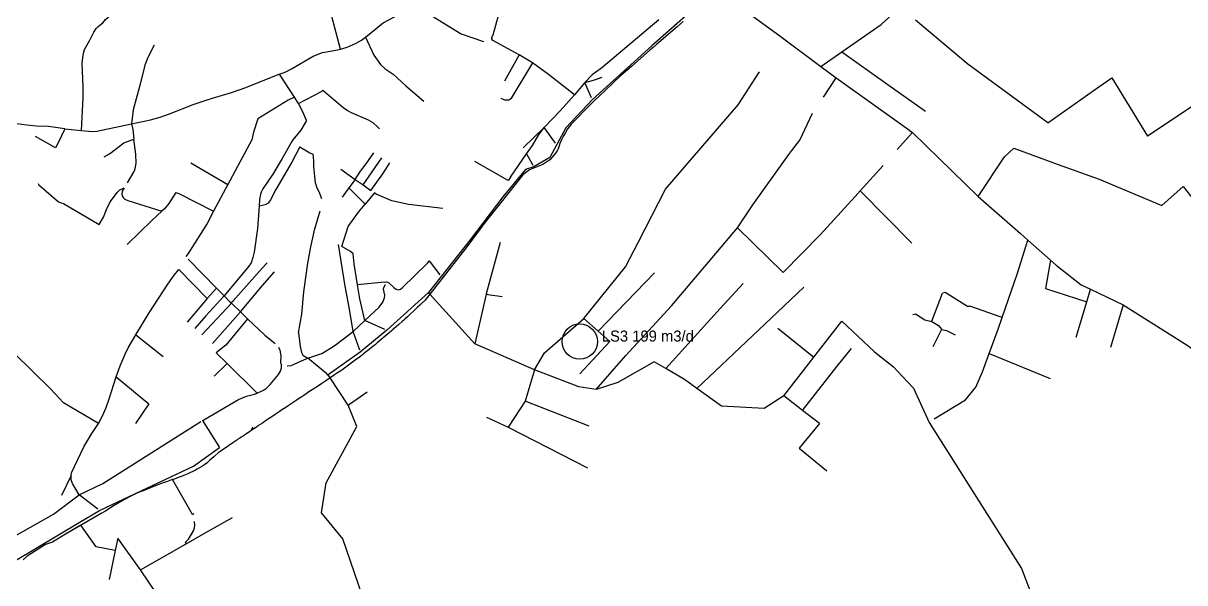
# Model space of a CAD drawing. Header units: metres. Extents: x 432891 to 477890, y 2556094 to 2581523.
# Drawn here: x 452081 to 454709, y 2572780 to 2574045 of the extents above; entities that cross this region are included whole.
import ezdxf

# ---------------------------------------------------------------- set-up
doc = ezdxf.new("R2010")
doc.units = ezdxf.units.M
for name, color, linetype in [('W10_LIFT_STATIONS', 6, 'Continuous'), ('W10_MAIN_PIPE', 1, 'Continuous'), ('W10_PIPE_DN200', 8, 'Continuous'), ('W10_PIPE_DN250_400', 3, 'Continuous'), ('W10_PIPE_DN500_800', 30, 'Continuous'), ('W10_PIPE_DN900_1200', 1, 'Continuous')]:
    doc.layers.add(name, color=color, linetype=linetype)

msp = doc.modelspace()

# ---------------------------------------------------------------- linework, layer by layer
at = {"layer": 'W10_LIFT_STATIONS'}
msp.add_circle((453340.4, 2573325.2), 40, dxfattribs=at)
at = {"layer": 'W10_MAIN_PIPE'}
for points in [[(453574.3, 2574049.4), (453560.8, 2574037.6), (453514.4, 2573997.4), (453506.5, 2573990.6), (453499.2, 2573984.2), (453457.3, 2573947.6), (453433.7, 2573927), (453398.7, 2573894), (453372.6, 2573869.3), (453369.5, 2573866.4), (453365.1, 2573861.9), (453321.2, 2573817.3), (453317.1, 2573812), (453313.1, 2573806.3), (453308.1, 2573798.4), (453303.5, 2573790.3), (453299.3, 2573781.9), (453295.7, 2573773.5), (453293.8, 2573767.7), (453291.4, 2573761.6), (453289.8, 2573758.3), (453286.5, 2573752.3), (453272.5, 2573736.7), (453256.8, 2573726.1), (453227.1, 2573713.8), (453212, 2573702.3), (453162.3, 2573640.6), (453123.1, 2573591.5), (453119.5, 2573586.6)], [(453119.5, 2573586.6), (453082.7, 2573536.2), (452990.4, 2573418.7), (452981.7, 2573410.5), (452978.9, 2573407.9), (452973.6, 2573403), (452965.2, 2573395.1), (452956.8, 2573387.2), (452951.3, 2573382.1), (452945.7, 2573376.9)], [(452945.7, 2573376.9), (452942.4, 2573373.9), (452939.8, 2573371.5), (452931.2, 2573363.8), (452925.4, 2573358.6), (452916.2, 2573350.7), (452913.7, 2573348.5), (452909, 2573344.6), (452904.8, 2573341.1), (452896, 2573333.7), (452891.5, 2573329.9), (452882.2, 2573322.3), (452878.2, 2573318.9), (452869.3, 2573311.6), (452860.5, 2573304.4), (452859, 2573303.2), (452851.2, 2573297.1), (452848.9, 2573295.3), (452842, 2573290), (452832.7, 2573283), (452823.3, 2573276.2), (452813.9, 2573269.4), (452805.1, 2573263.1), (452795.2, 2573256.3), (452794.9, 2573256.1), (452792.4, 2573254.4)], [(452792.4, 2573254.4), (452785.4, 2573249.6), (452775.8, 2573243.1), (452766.2, 2573236.7), (452756.6, 2573230.3), (452747, 2573223.9), (452737, 2573217.3), (452735.1, 2573216), (452734.8, 2573215.9), (452727.8, 2573211.2), (452718.2, 2573204.8), (452711.4, 2573200.3), (452708.7, 2573198.5), (452699.1, 2573192.1), (452689.5, 2573185.7), (452680.8, 2573179.9), (452670.9, 2573173.2), (452670.4, 2573172.8), (452666.7, 2573170.4), (452660.8, 2573166.4), (452651.2, 2573160), (452641.7, 2573153.6), (452634.1, 2573148.6), (452632.1, 2573147.2), (452622.5, 2573140.8), (452612.5, 2573134.2), (452611.1, 2573133.2), (452603.3, 2573128), (452593.7, 2573121.6), (452584.2, 2573115.3), (452577.3, 2573110.7), (452574.2, 2573108.6), (452571.3, 2573106.7), (452566.5, 2573103.5)], [(452566.5, 2573103.5), (452565, 2573102.5), (452555.5, 2573096.1), (452545.9, 2573089.7), (452536, 2573082.9), (452535.9, 2573082.9), (452530.1, 2573078.8), (452527.2, 2573076.7), (452522.8, 2573073.4), (452513.8, 2573065.8), (452512.3, 2573064.5), (452503.4, 2573056.6), (452497.2, 2573051.2), (452492.1, 2573047.1), (452485.6, 2573042.5), (452474.8, 2573036.4), (452471.4, 2573034.5), (452464.9, 2573031.2), (452459.9, 2573029), (452453.8, 2573026.2), (452449.9, 2573024.5), (452438.9, 2573020.1), (452428, 2573016.1), (452424.8, 2573014.9), (452420.3, 2573013.3), (452417.1, 2573012.2), (452405.7, 2573008.2), (452402.6, 2573007.1), (452401, 2573006.5), (452395.4, 2573004.5), (452384.7, 2573000.4), (452374, 2572996.3), (452373.1, 2572996), (452362, 2572991.6), (452352.8, 2572987.9), (452348, 2572985.9), (452337.1, 2572981.2), (452332.1, 2572978.9), (452321.9, 2572973.9), (452311.8, 2572968.8), (452289.1, 2572955.6), (452265.7, 2572941), (452257.7, 2572936.3), (452176.9, 2572889.3), (452147.3, 2572871.2)], [(452147.3, 2572871.2), (452131.9, 2572866.1), (452090, 2572839.9), (452081.1, 2572831.3)]]:
    msp.add_lwpolyline(points, dxfattribs=at)
at = {"layer": 'W10_PIPE_DN200'}
for points in [[(453141.2, 2574010.4), (453141.4, 2574013.9), (453144.9, 2574019.1), (453157, 2574062.6), (453163, 2574092.6), (453166.6, 2574123), (453174.5, 2574209.3)], [(452799, 2573986.9), (452770, 2574097.8)], [(452855.7, 2574013.6), (452895.4, 2574046.3), (452955, 2574077.6), (452986.7, 2574094.2)], [(452986.7, 2574094.2), (452987.7, 2574088.6), (452995.3, 2574074.9), (453002, 2574066.8), (453009.7, 2574059.7), (453072.4, 2574021.7), (453122.9, 2574003.9)], [(454022.4, 2574042.3), (454065.2, 2574081.8)], [(453519.3, 2574053.2), (453389.9, 2573943.6), (453376.9, 2573934.9), (453368.8, 2573928.3), (453352.1, 2573911)], [(454218.4, 2573952.6), (454100.1, 2574052.4)], [(453933.3, 2573980.5), (454022.4, 2574042.3)], [(452377.9, 2573995.8), (452363.6, 2573967.8), (452356.4, 2573950.3), (452346.3, 2573907.4), (452329.9, 2573849.5), (452326.1, 2573818)], [(452799, 2573986.9), (452814.1, 2573990.9), (452834.9, 2574000), (452847, 2574007.1), (452855.7, 2574013.6)], [(452855.7, 2574013.6), (452874.3, 2573972.8), (452890, 2573951.9), (452900.3, 2573941.9), (452918.2, 2573930.4), (452947.3, 2573903.4), (452987.4, 2573868.7)], [(453203.5, 2573974), (453144.1, 2574006), (453141.2, 2574010.4)], [(452661.4, 2573929.8), (452675.4, 2573935.5), (452688.7, 2573942.1), (452737.5, 2573971), (452758.3, 2573978.9), (452762.8, 2573979.7), (452792.2, 2573985.1), (452799, 2573986.9)], [(453203.5, 2573974), (453169.9, 2573914.6)], [(453233.3, 2573955.8), (453203.5, 2573974)], [(453886, 2573947.7), (453933.3, 2573980.5)], [(453933.3, 2573980.5), (454035.5, 2573908.1)], [(453233.3, 2573955.8), (453184.5, 2573874), (453180, 2573871.7), (453175, 2573871.1), (453171.2, 2573871.7), (453162.5, 2573875.1)], [(453269.4, 2573929.7), (453233.3, 2573955.8)], [(454399.5, 2573819.8), (454218.4, 2573952.6)], [(453328.4, 2573883.7), (453269.4, 2573929.7)], [(453352.1, 2573911), (453371.9, 2573916.4), (453391, 2573923.5)], [(453699.1, 2573861.1), (453747.1, 2573935.3)], [(453891.6, 2573878.4), (453920.7, 2573922.2)], [(454514.7, 2573901.2), (454544.4, 2573922.2)], [(454544.4, 2573922.2), (454625, 2573789.9)], [(452704.1, 2573863.5), (452756.2, 2573891.2), (452759.5, 2573893.8), (452803.5, 2573856), (452815.2, 2573847.9), (452823.1, 2573843.4), (452861.6, 2573827), (452872.3, 2573820.7), (452883.7, 2573810.6), (452887.3, 2573806.3)], [(453352.1, 2573911), (453328.4, 2573883.7)], [(453367.4, 2573876.7), (453352.1, 2573911)], [(454035.5, 2573908.1), (454122.4, 2573846.5)], [(454399.5, 2573819.8), (454514.7, 2573901.2)], [(454784.6, 2573896.1), (454625, 2573789.9)], [(452694.9, 2573877.9), (452680.9, 2573871.6), (452612.1, 2573828.9), (452602.6, 2573799.3), (452598.3, 2573781.5), (452544, 2573680.7)], [(453328.4, 2573883.7), (453296.5, 2573847), (453260.1, 2573809.4)], [(453473, 2573550.9), (453534.4, 2573670.3), (453699.1, 2573861.1)], [(453838, 2573780.8), (453867.3, 2573841.9)], [(452175.8, 2573806.2), (452160.4, 2573774.5), (452154.3, 2573763.7)], [(452326.1, 2573818), (452329.2, 2573804.6), (452331.9, 2573783.1)], [(453260.1, 2573809.4), (453212.6, 2573763.2)], [(453220.1, 2573749.6), (453233.3, 2573768.8), (453247.5, 2573792.3), (453260.1, 2573809.4)], [(453285.4, 2573773.7), (453260.1, 2573809.4)], [(452154.3, 2573763.7), (452109, 2573788.8)], [(452264.2, 2573743.4), (452276.5, 2573750.2), (452309.2, 2573774.5), (452331.9, 2573783.1)], [(452317, 2573684.2), (452332.1, 2573710), (452334.7, 2573716), (452337.2, 2573728.9), (452336.2, 2573749.2), (452331.9, 2573783.1)], [(453820.1, 2573757.2), (453838, 2573780.8)], [(454058.5, 2573759.4), (454092.9, 2573798.2)], [(452707.3, 2573766), (452689.2, 2573731.1), (452652.9, 2573669.6), (452640.9, 2573645.9), (452635.7, 2573638.1), (452628.7, 2573634.9), (452615.2, 2573631.6)], [(452707.3, 2573766), (452729.8, 2573751.9), (452737, 2573748.8)], [(453697, 2573582.2), (453731.8, 2573634.6), (453813.6, 2573748.7), (453820.1, 2573757.2)], [(454241.9, 2573653.2), (454301.7, 2573742.9), (454322.6, 2573762.5)], [(454322.6, 2573762.5), (454422.7, 2573726.1)], [(452460.8, 2573729.4), (452544, 2573680.7)], [(452757.3, 2573648.4), (452751, 2573664.3), (452746.1, 2573672.6), (452742.3, 2573684.2), (452738.5, 2573720.4), (452738.5, 2573734.4), (452737, 2573748.8)], [(452832.7, 2573691.9), (452844.5, 2573710.5), (452857.4, 2573727.1), (452874.7, 2573752.3)], [(452850.2, 2573679.5), (452892.9, 2573740.9)], [(452867.9, 2573667), (452894.7, 2573704.9), (452910.7, 2573729.8)], [(453178.2, 2573689.7), (453103, 2573732.3)], [(453184, 2573696.9), (453220.1, 2573749.6)], [(453220.1, 2573749.6), (453234.2, 2573724.3)], [(452800.2, 2573714.9), (452832.7, 2573691.9)], [(453975.1, 2573666.5), (454026.6, 2573723.7)], [(454422.7, 2573726.1), (454515.7, 2573692.3)], [(452115.1, 2573682.7), (452117, 2573679.9), (452161.3, 2573641.6), (452167.5, 2573639.2)], [(452544, 2573680.7), (452512.2, 2573620.5)], [(452832.7, 2573691.9), (452818.2, 2573672.7)], [(452832.7, 2573691.9), (452850.2, 2573679.5)], [(452850.2, 2573679.5), (452867.9, 2573667)], [(453184, 2573696.9), (453178.2, 2573689.7)], [(454515.7, 2573692.3), (454657.2, 2573633.3)], [(454657.2, 2573633.3), (454705.6, 2573676)], [(454705.6, 2573676), (454763.3, 2573601.9), (454813.1, 2573546.1)], [(452253.2, 2573590.1), (452262.7, 2573606.4), (452269.8, 2573624.3), (452278.3, 2573641.1), (452294.8, 2573663.5), (452299.8, 2573668.7), (452309.5, 2573673.3)], [(452309.5, 2573673.3), (452305.5, 2573665.6), (452304.6, 2573658.4), (452305.7, 2573653.7), (452307.2, 2573650.9), (452311.6, 2573647), (452318, 2573644), (452395.2, 2573620.4)], [(452426.8, 2573662.5), (452410.6, 2573637.3), (452401, 2573625.7), (452395.2, 2573620.4)], [(452426.8, 2573662.5), (452433.3, 2573660.5), (452512.2, 2573620.5)], [(452818.2, 2573672.7), (452802.7, 2573652.2)], [(452818.2, 2573672.7), (452854.8, 2573636)], [(452875.9, 2573661.4), (452854.8, 2573636)], [(453030.9, 2573626.2), (452953.3, 2573635.5), (452915.6, 2573643.3), (452879.9, 2573658.5), (452875.9, 2573661.4)], [(453800.7, 2573481.2), (453884.4, 2573566.6), (453963.4, 2573653.4)], [(453963.4, 2573653.4), (453975.1, 2573666.5)], [(453975.1, 2573666.5), (454091.5, 2573548.1)], [(452167.5, 2573639.2), (452172.6, 2573637.6), (452253.2, 2573590.1)], [(452801.9, 2573540.2), (452816.7, 2573585.8), (452839.8, 2573618.1), (452854.8, 2573636)], [(452372.1, 2573599.3), (452316.7, 2573545)], [(452395.2, 2573620.4), (452372.1, 2573599.3)], [(452512.2, 2573620.5), (452497.4, 2573592.5), (452454.8, 2573524.7), (452449.5, 2573517.5)], [(452741.1, 2573580.1), (452752.9, 2573620.6)], [(452716.3, 2573437.9), (452725.4, 2573502.9), (452732.1, 2573539.9), (452741.1, 2573580.1)], [(453119.5, 2573586.6), (453082.7, 2573536.2), (453001.5, 2573432.7)], [(453640, 2573514.8), (453697, 2573582.2)], [(453697, 2573582.2), (453800.7, 2573481.2)], [(452810, 2573450.7), (452794.7, 2573544.6)], [(453160.7, 2573549), (453128.9, 2573432.9)], [(453349.7, 2573377.3), (453443.9, 2573494.4), (453473, 2573550.9)], [(454296.3, 2573379.8), (454331, 2573479.6), (454354.4, 2573554.8)], [(452827.7, 2573523.8), (452821.5, 2573528.7), (452801.9, 2573540.2)], [(452837.9, 2573453.3), (452830, 2573501.2), (452827.7, 2573523.8)], [(452454.9, 2573511.9), (452518.9, 2573446.2)], [(452551.4, 2573413.2), (452556, 2573417), (452622.8, 2573492.3), (452633.3, 2573503.2)], [(452898.7, 2573459.3), (452903.6, 2573460.3), (452908.1, 2573459.1), (452920, 2573447.3), (452925.5, 2573443.6), (452930.3, 2573442.5), (452934.6, 2573443.8), (452938.9, 2573446.6), (452996.2, 2573502.3), (453000.7, 2573508.1)], [(453024.4, 2573476.2), (453000.7, 2573508.1)], [(453548.1, 2573406.2), (453640, 2573514.8)], [(454405.3, 2573509.3), (454393.8, 2573445.6), (454487.3, 2573415.1)], [(452335.8, 2573340.1), (452366.6, 2573390.5), (452408.5, 2573455.3), (452422.7, 2573475.3), (452433.3, 2573488.1)], [(452433.3, 2573488.1), (452497.6, 2573422.5)], [(452572.6, 2573392.2), (452623.1, 2573451.7), (452650.1, 2573483.2)], [(453382.3, 2573348.7), (453509.5, 2573480.7)], [(452518.9, 2573446.2), (452497.6, 2573422.5)], [(452518.9, 2573446.2), (452536, 2573428.8)], [(452827.7, 2573348.3), (452819.8, 2573398.7), (452810, 2573450.7)], [(452898.7, 2573459.3), (452837.9, 2573453.3)], [(452854.5, 2573372.6), (452843.2, 2573421.8), (452837.9, 2573453.3)], [(452854.5, 2573372.6), (452886.7, 2573403.3), (452894.7, 2573414.4), (452899, 2573423.8), (452899.4, 2573430.4), (452896.8, 2573443.5), (452897.6, 2573447.3), (452901.1, 2573454.3)], [(453658.4, 2573400), (453709.8, 2573456.8)], [(453847.3, 2573448.2), (453787.9, 2573392)], [(454487.3, 2573415.1), (454495.6, 2573443.6)], [(452497.6, 2573422.5), (452452.2, 2573369.1)], [(452536, 2573428.8), (452494.2, 2573383.2), (452469.6, 2573355)], [(452485.4, 2573340.1), (452552.5, 2573412)], [(452711.9, 2573387.4), (452716.3, 2573437.9)], [(453001.5, 2573432.7), (452998, 2573436.5)], [(453103.4, 2573320), (453001.5, 2573432.7)], [(453128.9, 2573432.9), (453128.8, 2573432.4), (453103.4, 2573320)], [(453128.9, 2573432.9), (453132.8, 2573431.8)], [(453132.8, 2573431.8), (453164.7, 2573427.1)], [(454137.3, 2573371.6), (454161.5, 2573434.7)], [(454161.9, 2573435.6), (454166.9, 2573436.6), (454217.9, 2573405.6), (454221.9, 2573405.6)], [(454463.9, 2573335.2), (454487.3, 2573415.1)], [(452509.8, 2573321.1), (452572.6, 2573392.2)], [(452704.5, 2573344.6), (452711.9, 2573387.4)], [(453445, 2573293.7), (453548.1, 2573406.2)], [(453535.4, 2573264.1), (453658.4, 2573400)], [(453787.9, 2573392), (453731.1, 2573338.3)], [(454093.9, 2573386.6), (454099.9, 2573387.6), (454120.9, 2573374.6), (454136.9, 2573370.6)], [(454296.3, 2573379.8), (454222.9, 2573405.3)], [(454569.7, 2573408.3), (454541.4, 2573311.6)], [(452589, 2573376.7), (452628.3, 2573339.7), (452651.5, 2573321.1)], [(452945.7, 2573376.9), (452942.4, 2573373.9), (452939.8, 2573371.5), (452931.2, 2573363.8), (452925.4, 2573358.6), (452916.2, 2573350.7), (452913.7, 2573348.5), (452909, 2573344.6), (452904.8, 2573341.1), (452896, 2573333.7), (452891.5, 2573329.9), (452882.2, 2573322.3), (452878.2, 2573318.9), (452869.3, 2573311.6), (452860.5, 2573304.4), (452859, 2573303.2), (452851.2, 2573297.1), (452848.9, 2573295.3), (452842, 2573290), (452832.7, 2573283), (452823.3, 2573276.2), (452813.9, 2573269.4), (452805.1, 2573263.1), (452795.2, 2573256.3), (452794.9, 2573256.1), (452792.4, 2573254.4)], [(452827.7, 2573348.3), (452854.5, 2573372.6)], [(452899.8, 2573352.5), (452854.5, 2573372.6)], [(453238.1, 2573261.2), (453260.9, 2573299.7), (453349.7, 2573377.3)], [(453349.7, 2573377.3), (453382.3, 2573348.7)], [(453869.9, 2573289.6), (453933.1, 2573371.2)], [(453933.1, 2573371.2), (454007.3, 2573302.3)], [(454136.9, 2573370.6), (454151.9, 2573361.6), (454158.9, 2573353.6)], [(454266.7, 2573298.4), (454287.1, 2573353.1), (454296.3, 2573379.8)], [(452291.7, 2573245.7), (452300.5, 2573270.4), (452311.9, 2573297), (452319.1, 2573311.1), (452335.8, 2573340.1)], [(452335.8, 2573340.1), (452398, 2573291.7)], [(452704.5, 2573344.6), (452708.1, 2573314.3), (452711.3, 2573300.5), (452713.9, 2573294.7), (452725.1, 2573287.4)], [(452776.2, 2573310.6), (452787, 2573317.4), (452827.7, 2573348.3)], [(452842.6, 2573305.7), (452827.7, 2573348.3)], [(453382.3, 2573348.7), (453408.8, 2573325.5)], [(453731.1, 2573338.3), (453605.3, 2573219.2)], [(453788.7, 2573355.5), (453869.9, 2573289.6)], [(454158.9, 2573352.6), (454138.9, 2573313.6)], [(454159.9, 2573352.6), (454169.9, 2573350.6), (454189.9, 2573340.6)], [(452658.7, 2573312.9), (452661.9, 2573305.4), (452663.7, 2573297.8), (452664.2, 2573292.7), (452663.2, 2573277.2), (452665.6, 2573272.2)], [(452725.1, 2573287.4), (452756.8, 2573298.3), (452776.2, 2573310.6)], [(453238.1, 2573261.2), (453103.4, 2573320)], [(453340.3, 2573252.3), (453408.8, 2573325.5)], [(453846.8, 2573172.6), (453922.5, 2573269.6), (453955.2, 2573309.9)], [(452251.6, 2573140), (452172.7, 2573186.6), (452143.3, 2573218.3), (452062.3, 2573297.8)], [(452678.2, 2573270.3), (452687.5, 2573270.8), (452717.4, 2573284.8), (452725.1, 2573287.4)], [(452768.1, 2573252.4), (452725.1, 2573287.4)], [(453377.3, 2573216.9), (453445, 2573293.7)], [(453802.3, 2573202.3), (453869.9, 2573289.6)], [(454007.3, 2573302.3), (454049.9, 2573268), (454069.8, 2573247.2)], [(454142.4, 2573150.5), (454212.8, 2573193.6), (454236.2, 2573221.7), (454251.3, 2573257.1), (454266.7, 2573298.4)], [(454266.7, 2573298.4), (454404.9, 2573241.7)], [(452542.7, 2573275.3), (452513.2, 2573247.2)], [(452610.3, 2573208.7), (452625.1, 2573215.3), (452631.7, 2573219.7), (452640.1, 2573227.8), (452659.2, 2573250.8), (452663.4, 2573258.4), (452665.5, 2573265.6), (452665.6, 2573272.2)], [(452792.4, 2573254.4), (452785.4, 2573249.6), (452775.8, 2573243.1), (452775.8, 2573243.1)], [(453238.1, 2573261.2), (453217.2, 2573190.4)], [(453377.3, 2573216.9), (453338.2, 2573222.5), (453238.1, 2573261.2)], [(453535.4, 2573264.1), (453509.1, 2573279.7), (453426.3, 2573232.3), (453377.3, 2573216.9)], [(453605.3, 2573219.2), (453577.5, 2573239.2), (453535.4, 2573264.1)], [(452251.6, 2573140), (452260.8, 2573156.9), (452269.2, 2573176.3), (452276.1, 2573195.9), (452291.7, 2573245.7)], [(452291.7, 2573245.7), (452365.4, 2573184.7), (452335.6, 2573139.9)], [(452770.3, 2573249.1), (452768.1, 2573252.4)], [(452816.4, 2573181.6), (452775.8, 2573243.1)], [(454069.8, 2573247.2), (454095.6, 2573220.1), (454131.2, 2573141.8), (454340, 2572811.7), (454403.9, 2572644.1), (454416.5, 2572628.3), (454471.8, 2572559.5)], [(452819.7, 2573183.8), (452859.6, 2573211.7)], [(453802.3, 2573202.3), (453758, 2573174), (453660.8, 2573179.2), (453605.3, 2573219.2)], [(453844.3, 2573169.5), (453802.3, 2573202.3)], [(452883.9, 2572648.4), (452804.7, 2572879.3), (452756, 2572937.9), (452766.8, 2573005.7), (452836.2, 2573132.7), (452816.4, 2573181.5)], [(452816.4, 2573181.6), (452819.7, 2573183.8)], [(453217.2, 2573190.4), (453178.4, 2573131.6)], [(453361.9, 2573134.1), (453217.2, 2573190.4)], [(453129.3, 2573154), (453178.4, 2573131.6)], [(453844.3, 2573169.5), (453846.8, 2573172.6)], [(453882.5, 2573139.6), (453844.3, 2573169.5)], [(452189.5, 2573021.9), (452190.4, 2573028.1), (452218.4, 2573086.7), (452236.5, 2573117.5), (452251.6, 2573140)], [(452208, 2572978.7), (452261.8, 2573004), (452483.4, 2573144.4)], [(452596.6, 2573123.5), (452597.1, 2573124.2), (452601.7, 2573131.7)], [(453178.4, 2573131.6), (453357.7, 2573039.7)], [(453882.5, 2573139.6), (453836.5, 2573083.7)], [(453836.5, 2573083.7), (453899.8, 2573032.8)], [(452189.5, 2573021.9), (452167.7, 2572977.3)], [(452208, 2572978.7), (452193.1, 2573003.8), (452190.2, 2573012.7), (452189.5, 2573021.9)], [(452464, 2572934.2), (452419, 2573012.9)], [(451260.8, 2572483.8), (451326.5, 2572434.4), (451337.7, 2572429.6), (451349.7, 2572427.4), (451361.9, 2572428), (451367.8, 2572429.3), (451387.7, 2572440.8), (451413.5, 2572460.6), (451499.2, 2572530.1), (451603.2, 2572609.5), (451641.3, 2572634.5), (451771, 2572716.6), (451831, 2572751.6), (451895.7, 2572791.6), (452150.2, 2572935), (452208, 2572978.7)], [(452250.3, 2572945.9), (452208, 2572978.7)], [(452448.3, 2572871.1), (452455.3, 2572878.4), (452466.2, 2572895.9), (452468.9, 2572903.8), (452469.5, 2572910.1), (452468.7, 2572917.9)], [(452464, 2572934.2), (452467.5, 2572936.2)], [(452489.3, 2572889.9), (452554.5, 2572927.2)], [(452450.3, 2572867.6), (452489.3, 2572889.9)], [(452346.8, 2572808.5), (452450.3, 2572867.6)], [(452450.3, 2572867.6), (452448.3, 2572871.1)], [(452289.7, 2572852.2), (452276.1, 2572787.3)]]:
    msp.add_lwpolyline(points, dxfattribs=at)
at = {"layer": 'W10_PIPE_DN250_400'}
for points in [[(453729.7, 2574062.7), (453793, 2574016.9)], [(453793, 2574016.9), (453886, 2573947.7)], [(453886, 2573947.7), (453903.5, 2573934.6), (453920.7, 2573922.2)], [(453920.7, 2573922.2), (454084.5, 2573804.6)], [(452175.8, 2573806.2), (452138.4, 2573811.4), (452111.1, 2573812.5), (452089.7, 2573814.4), (452032.8, 2573822.1), (451990.4, 2573829.9)], [(452175.8, 2573806.2), (452213.6, 2573803)], [(454084.5, 2573804.6), (454091.3, 2573799.7), (454092.9, 2573798.2)], [(454092.9, 2573798.2), (454213.3, 2573681.1), (454241.9, 2573653.2)], [(454241.9, 2573653.2), (454337.5, 2573569.7)], [(454337.5, 2573569.7), (454354.4, 2573554.8)], [(454354.4, 2573554.8), (454418.3, 2573498)], [(454418.3, 2573498), (454474.9, 2573453.4), (454495.6, 2573443.6)], [(454495.6, 2573443.6), (454569.7, 2573408.3)], [(454569.7, 2573408.3), (454694.4, 2573330.2)], [(454694.4, 2573330.2), (454717.2, 2573315.8), (454748.3, 2573292)]]:
    msp.add_lwpolyline(points, dxfattribs=at)
at = {"layer": 'W10_PIPE_DN500_800'}
for points in [[(452246.7, 2574033.6), (452251.2, 2574038.1), (452261.3, 2574046.1), (452267.9, 2574054.1), (452285.3, 2574069.9), (452297.6, 2574083.9), (452303.8, 2574089.2), (452324.4, 2574104), (452336.6, 2574108.2), (452341.9, 2574108.7)], [(452213.6, 2573803), (452217.1, 2573876.9), (452216.9, 2573902), (452214.7, 2573954.3), (452216.2, 2573968.1), (452217.8, 2573977.3), (452220.3, 2573985.9), (452232.4, 2574007.3), (452241.2, 2574025.1), (452246.7, 2574033.6)], [(452661.4, 2573929.8), (452584.2, 2573899), (452552, 2573888.2), (452503.4, 2573873.8)], [(452694.9, 2573877.9), (452661.4, 2573929.8)], [(452326.1, 2573818), (452369.5, 2573827), (452391.3, 2573833.1), (452412.7, 2573840.5), (452465.5, 2573861.2), (452499.7, 2573872.7), (452503.4, 2573873.8)], [(452704.1, 2573863.5), (452694.9, 2573877.9)], [(452721.9, 2573825.6), (452714.1, 2573845), (452704.1, 2573863.5)], [(452213.6, 2573803), (452236.3, 2573800.6), (452248.1, 2573801.2), (452326.1, 2573818)], [(452721.9, 2573825.6), (452709.2, 2573803.3), (452691.6, 2573781.7), (452689, 2573777.5)], [(452689, 2573777.5), (452667.4, 2573739.3), (452646, 2573703.9), (452623.6, 2573670.9), (452619.8, 2573663.3), (452618.5, 2573659), (452616.3, 2573646.3), (452615.2, 2573631.6)], [(452615.2, 2573631.6), (452611.4, 2573581.3), (452603.7, 2573527.2), (452601, 2573515.7), (452596.8, 2573503.3), (452592.1, 2573495.8), (452536, 2573428.8)], [(452536, 2573428.8), (452551.4, 2573413.2)], [(452552.5, 2573412), (452572.6, 2573392.2)], [(452572.6, 2573392.2), (452589, 2573376.7)], [(452589, 2573376.7), (452539.6, 2573316.7), (452517.8, 2573299.9)], [(452517.8, 2573299.9), (452542.7, 2573275.3)], [(452542.7, 2573275.3), (452610.3, 2573208.7)], [(452490.2, 2573148.5), (452568.5, 2573194.2), (452586.3, 2573201.5), (452604.6, 2573206.4), (452610.3, 2573208.7)], [(452486.8, 2573146.4), (452490.2, 2573148.5)], [(452486.8, 2573146.4), (452525.5, 2573085.3)], [(452415.3, 2573019.3), (452466.8, 2573043.5), (452525.5, 2573085.3)], [(452253.7, 2572943.2), (452415.3, 2573019.3)], [(452207.6, 2572915.9), (452253.7, 2572943.2)], [(452016.4, 2572802.2), (452207.6, 2572915.9)], [(452289.7, 2572852.2), (452246.1, 2572860.8), (452212, 2572909.7)], [(452295.7, 2572880.6), (452289.7, 2572852.2)], [(452346.8, 2572808.5), (452295.7, 2572880.6)], [(452538.2, 2572525), (452346.8, 2572808.5)]]:
    msp.add_lwpolyline(points, dxfattribs=at)
at = {"layer": 'W10_PIPE_DN900_1200'}
for points in [[(453637.1, 2574113), (453503.3, 2573994.3), (453369.1, 2573872.9), (453308.9, 2573809.1), (453272.6, 2573741.5), (453236.2, 2573720.7), (453217.9, 2573714.3), (453166.8, 2573652.3), (453092.3, 2573555.5), (452998, 2573436.5)], [(452998, 2573436.5), (452903.9, 2573350.7), (452844, 2573301.6), (452771.3, 2573249.7)], [(452775.8, 2573243.1), (452766.2, 2573236.7), (452756.6, 2573230.3), (452747, 2573223.9), (452737, 2573217.3), (452735.1, 2573216), (452734.8, 2573215.9), (452727.8, 2573211.2), (452718.2, 2573204.8), (452711.4, 2573200.3), (452708.7, 2573198.5), (452699.1, 2573192.1), (452689.5, 2573185.7), (452680.8, 2573179.9), (452670.9, 2573173.2), (452670.4, 2573172.8), (452666.7, 2573170.4), (452660.8, 2573166.4), (452651.2, 2573160), (452641.7, 2573153.6), (452634.1, 2573148.6), (452632.1, 2573147.2), (452622.5, 2573140.8), (452612.5, 2573134.2), (452611.1, 2573133.2), (452603.3, 2573128), (452596.6, 2573123.5)], [(452775.8, 2573243.1), (452771.3, 2573249.7)], [(452596.6, 2573123.5), (452593.7, 2573121.6), (452584.2, 2573115.3), (452577.3, 2573110.7), (452574.2, 2573108.6), (452571.3, 2573106.7), (452566.5, 2573103.5)], [(452566.5, 2573103.5), (452565, 2573102.5), (452555.5, 2573096.1), (452545.9, 2573089.7), (452536, 2573082.9), (452535.9, 2573082.9), (452530.1, 2573078.8), (452527.2, 2573076.7), (452522.8, 2573073.4), (452513.8, 2573065.8), (452512.3, 2573064.5), (452503.4, 2573056.6), (452497.2, 2573051.2), (452492.1, 2573047.1), (452485.6, 2573042.5), (452474.8, 2573036.4), (452471.4, 2573034.5), (452464.9, 2573031.2), (452459.9, 2573029), (452453.8, 2573026.2), (452449.9, 2573024.5), (452438.9, 2573020.1), (452428, 2573016.1), (452424.8, 2573014.9), (452420.3, 2573013.3), (452419, 2573012.9)], [(452419, 2573012.9), (452417.1, 2573012.2), (452405.7, 2573008.2), (452402.6, 2573007.1), (452401, 2573006.5), (452395.4, 2573004.5), (452384.7, 2573000.4), (452374, 2572996.3), (452373.1, 2572996), (452362, 2572991.6), (452352.8, 2572987.9), (452348, 2572985.9), (452337.1, 2572981.2), (452332.1, 2572978.9), (452321.9, 2572973.9), (452311.8, 2572968.8), (452289.1, 2572955.6), (452265.7, 2572941), (452258.1, 2572936.6)], [(452258.1, 2572936.6), (452257.7, 2572936.3), (452212, 2572909.7)], [(452212, 2572909.7), (452176.9, 2572889.3), (452147.3, 2572871.2)], [(452147.3, 2572871.2), (452131.9, 2572866.1), (452090, 2572839.9), (452081.1, 2572831.3)]]:
    msp.add_lwpolyline(points, dxfattribs=at)

# ---------------------------------------------------------------- texts
at = {"layer": 'W10_LIFT_STATIONS'}
msp.add_text('LS3 199 m3/d', height=25, dxfattribs=at).set_placement((453390.4, 2573325.2))

doc.saveas('drawing.dxf')
